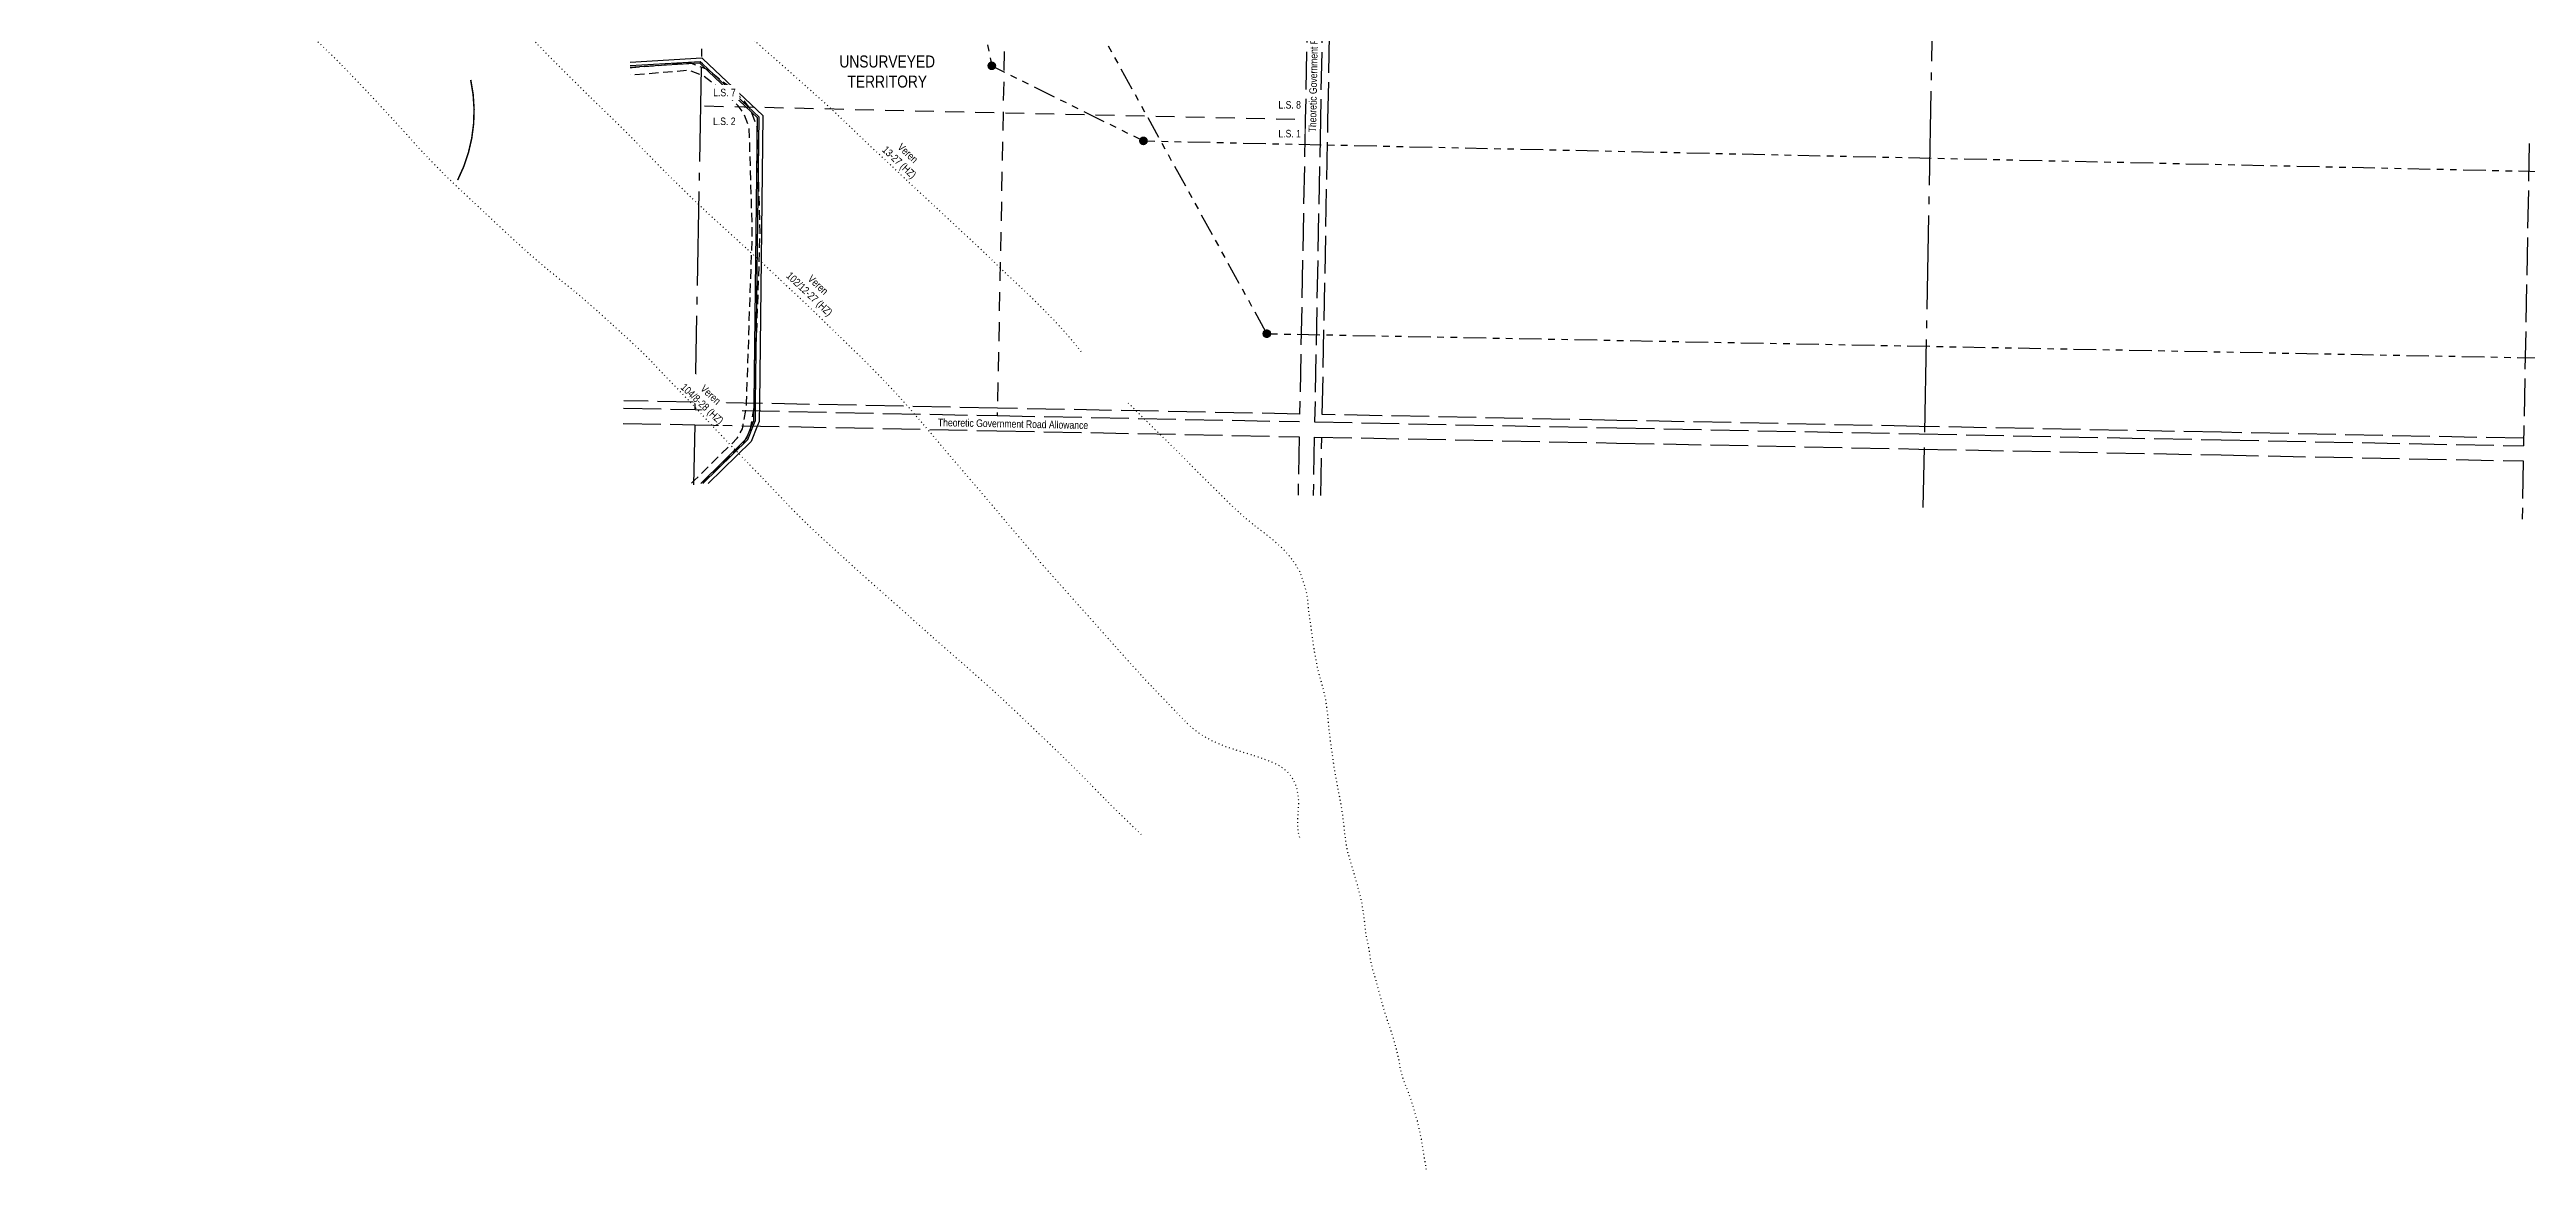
# Model space of a CAD drawing. Extents: x 398953 to 418778, y 6021401 to 6052343.
# Drawn here: x 410856 to 414149, y 6045662 to 6047151 of the extents above; entities that cross this region are included whole.
import ezdxf
from ezdxf.enums import TextEntityAlignment as Align

# ---------------------------------------------------------------- set-up
doc = ezdxf.new("R2010")
doc.units = 0
doc.header["$LTSCALE"] = 5
for name, pattern in [('foc-ACCESSROAD', [3.75, 2.5, -1.25]), ('foc-BUFFER', [16.75, 15, -1.75]), ('foc-DOT', [1, 0.2, -0.8]), ('foc-DRILLPATH', [14.75, 6, -1.75, 1.75, -1.75, 1.75, -1.75]), ('foc-LSD', [8, 5, -3]), ('foc-QUARTERLINE', [33, 25, -3, 2, -3]), ('foc-UNSURVEYED', [12.5, 10, -2.5])]:
    doc.linetypes.add(name, pattern=pattern)
for name, color, linetype in [('ABADATA-DRILL', 8, 'foc-DOT'), ('ABADATA-DRILL-T', 8, 'Continuous'), ('AS-DRILL', 8, 'foc-DOT'), ('AUX-BUFFER', 7, 'foc-BUFFER'), ('C-AR', 13, 'foc-ACCESSROAD'), ('C-RW', 13, 'Continuous'), ('DETAIL-T', 7, 'Continuous'), ('F-RW', 190, 'Continuous'), ('L-MON', 1, 'Continuous'), ('L-ROAD-T', 7, 'Continuous'), ('L-SECQ', 8, 'foc-QUARTERLINE'), ('L-SECTION-LSD', 7, 'foc-LSD'), ('L-USEC', 7, 'foc-UNSURVEYED'), ('P-PDRILLPATH', 12, 'foc-DRILLPATH')]:
    doc.layers.add(name, color=color, linetype=linetype)
doc.layers.add('Z-DRILL-POINT', color=7, linetype='Continuous', true_color=0x7575ff, plot=False)
doc.styles.add('100L', font='ARIALN.TTF', dxfattribs={"height": 11})
doc.styles.add('80L', font='ARIALN.TTF', dxfattribs={"height": 10})

# ---------------------------------------------------------------- blocks, each defined once
blk = doc.blocks.new('plbh')
at = {"layer": 'L-MON'}
h = blk.add_hatch(color=255, dxfattribs=at)
h.dxf.hatch_style = 1
edge = h.paths.add_edge_path()
edge.add_arc((0, 0), 1.16, 0, 360)
h = blk.add_hatch(color=256, dxfattribs=at)
h.dxf.hatch_style = 1
h.paths.add_polyline_path([(-0.96, 0, 1), (0.96, 0, 1)])
h.paths.add_polyline_path([(0.91, 0, -1), (-0.91, 0, -1)], flags=16)
h.paths.add_polyline_path([(0.45, 0, -1), (-0.45, 0, -1)], flags=0)
h = blk.add_hatch(color=256, dxfattribs=at)
h.dxf.hatch_style = 1
h.paths.add_polyline_path([(-0.45, 0, 1), (0.45, 0, 1)])
h.paths.add_polyline_path([(0.4, 0, -1), (-0.4, 0, -1)], flags=16)
at = {"layer": 'L-MON', "color": 240}
for radius in [0.96, 0.91, 0.45, 0.4]:
    blk.add_circle((0, 0), radius, dxfattribs=at)

msp = doc.modelspace()

# ---------------------------------------------------------------- linework, layer by layer
at = {"layer": 'ABADATA-DRILL', "flags": 128}
msp.add_lwpolyline([(412307.171, 6046106.984), (412305.59, 6046108.562), (412291.725, 6046121.991), (412277.996, 6046135.157), (412264.352, 6046148.621), (412250.922, 6046162.321), (412237.513, 6046176.071), (412223.934, 6046189.794), (412210.153, 6046203.401), (412196.419, 6046216.867), (412182.513, 6046230.227), (412168.555, 6046243.507), (412154.669, 6046256.886), (412140.612, 6046270.208), (412126.622, 6046283.369), (412112.481, 6046296.443), (412098.186, 6046309.34), (412083.788, 6046322.119), (412069.309, 6046334.819), (412054.85, 6046347.519), (412040.272, 6046360.261), (412025.864, 6046373), (412011.341, 6046385.981), (411996.994, 6046398.829), (411982.657, 6046411.596), (411968.396, 6046424.202), (411953.969, 6046436.971), (411939.601, 6046449.749), (411925.167, 6046462.709), (411910.912, 6046475.595), (411896.689, 6046488.62), (411882.496, 6046501.625), (411868.354, 6046514.659), (411854.618, 6046528.005), (411841.1, 6046541.817), (411827.833, 6046555.664), (411814.608, 6046569.59), (411801.294, 6046583.539), (411787.896, 6046597.328), (411774.428, 6046611.129), (411761.042, 6046625.009), (411747.062, 6046639.73), (411733.91, 6046653.825), (411720.817, 6046667.829), (411707.645, 6046681.924), (411694.429, 6046695.84), (411681.053, 6046709.71), (411667.766, 6046723.537), (411654.561, 6046737.493), (411640.951, 6046751.157), (411626.889, 6046764.199), (411612.745, 6046777.183), (411598.561, 6046790.108), (411584.363, 6046802.883), (411569.935, 6046815.622), (411555.391, 6046828.063), (411540.472, 6046840.232), (411525.468, 6046852.142), (411510.75, 6046864.377), (411496.141, 6046877.089), (411481.765, 6046889.908), (411467.612, 6046902.922), (411453.581, 6046916.024), (411439.491, 6046929.216), (411425.392, 6046942.419), (411411.362, 6046955.581), (411397.282, 6046968.724), (411383.475, 6046982.041), (411369.984, 6046995.653), (411356.566, 6047009.433), (411343.436, 6047023.627), (411330.571, 6047038.097), (411317.551, 6047052.269), (411304.46, 6047066.413), (411291.449, 6047080.536), (411278.228, 6047094.692), (411263.249, 6047110.502), (411249.932, 6047124.34), (411236.421, 6047137.992), (411222.658, 6047151.489), (411208.87, 6047164.766), (411194.842, 6047178.008), (411180.792, 6047191.21), (411166.664, 6047204.473), (411152.596, 6047217.736), (411138.685, 6047230.805), (411124.595, 6047243.998), (411110.568, 6047257.3), (411096.518, 6047270.472), (411082.329, 6047283.677), (411068.217, 6047296.72), (411053.714, 6047309.231), (411038.086, 6047320.413), (411021.325, 6047329.886), (411004.519, 6047339.12), (410988.431, 6047349.791), (410973.297, 6047361.724), (410958.678, 6047374.427), (410944.574, 6047387.39), (410930.044, 6047400.051), (410915.504, 6047412.652), (410901.962, 6047426.245), (410889.34, 6047440.84), (410877.551, 6047456.109), (410868.602, 6047468.263), (410855.529, 6047485.937)], dxfattribs=at)
at = {"layer": 'AS-DRILL', "flags": 128}
msp.add_lwpolyline([(412686.285, 6045661.53), (412685.214, 6045669.123), (412683.762, 6045677.342), (412682.364, 6045685.27), (412680.978, 6045693.328), (412679.53, 6045701.758), (412677.971, 6045710.159), (412676.166, 6045718.295), (412674.226, 6045726.114), (412672.135, 6045733.896), (412669.806, 6045741.802), (412667.373, 6045749.48), (412664.894, 6045756.819), (412662.299, 6045763.89), (412659.633, 6045770.883), (412656.976, 6045777.865), (412654.527, 6045784.693), (412652.605, 6045791.371), (412651.28, 6045798.458), (412649.915, 6045806.536), (412648.027, 6045815.493), (412645.727, 6045824.889), (412643.18, 6045833.92), (412640.606, 6045842.091), (412638.042, 6045849.721), (412635.484, 6045857.132), (412633.033, 6045864.42), (412630.627, 6045871.948), (412628.249, 6045879.905), (412626.009, 6045888.22), (412623.728, 6045896.555), (412621.517, 6045904.829), (412619.4, 6045912.831), (412617.209, 6045920.084), (412614.912, 6045927.6), (412612.939, 6045935.749), (412611.691, 6045943.715), (412610.719, 6045950.884), (412609.537, 6045957.588), (412608.021, 6045964.569), (412606.475, 6045972.08), (412605.306, 6045979.964), (412604.47, 6045988.021), (412603.542, 6045996.451), (412602.33, 6046005.216), (412600.937, 6046013.954), (412599.203, 6046022.599), (412596.98, 6046031.343), (412594.481, 6046040.253), (412591.969, 6046049.022), (412589.493, 6046057.572), (412586.831, 6046066.354), (412584.224, 6046074.916), (412582.01, 6046083.02), (412580.199, 6046091.346), (412578.849, 6046100.204), (412577.823, 6046109.275), (412576.813, 6046118.646), (412575.684, 6046128.14), (412574.374, 6046137.506), (412572.851, 6046146.727), (412571.239, 6046155.52), (412569.679, 6046163.841), (412568.263, 6046171.92), (412566.773, 6046179.75), (412565.239, 6046187.331), (412563.919, 6046195.178), (412562.675, 6046203.813), (412561.339, 6046213.431), (412559.917, 6046223.74), (412558.493, 6046233.999), (412557.319, 6046244.204), (412556.388, 6046254.603), (412555.325, 6046264.876), (412554.117, 6046274.881), (412552.762, 6046284.508), (412550.967, 6046293.665), (412548.64, 6046302.681), (412546.083, 6046311.752), (412543.801, 6046319.977), (412542.063, 6046326.902), (412540.668, 6046333.93), (412539.209, 6046341.809), (412537.625, 6046349.971), (412536.293, 6046358.208), (412535.216, 6046366.19), (412534.318, 6046373.039), (412533.486, 6046379.196), (412532.543, 6046385.315), (412531.618, 6046391.854), (412530.747, 6046398.572), (412529.949, 6046404.938), (412529.322, 6046411.352), (412528.702, 6046418.115), (412527.734, 6046425.035), (412526.323, 6046431.763), (412524.522, 6046437.969), (412522.585, 6046443.887), (412520.614, 6046450.076), (412517.95, 6046456.688), (412514.043, 6046463.625), (412513.566, 6046464.354), (412508.888, 6046471.225), (412502.169, 6046479.695), (412493.522, 6046488.823), (412482.912, 6046498.288), (412470.489, 6046508.129), (412456.87, 6046518.722), (412443.282, 6046529.935), (412429.905, 6046542.164), (412425.36, 6046546.632), (412412.218, 6046559.687), (412398.759, 6046572.937), (412385.252, 6046586.219), (412382.072, 6046589.381), (412371.761, 6046599.831), (412363.599, 6046608.159), (412358.232, 6046613.563), (412344.628, 6046627.026), (412330.884, 6046640.513), (412317.248, 6046653.897), (412303.554, 6046667.342), (412289.811, 6046680.849), (412287.501, 6046683.098)], dxfattribs=at)
at = {"layer": 'AUX-BUFFER', "color": 251, "linetype": 'foc-BUFFER', "const_width": 1.999, "flags": 128}
msp.add_lwpolyline([(411415.552, 6047110.706, -0.17304208), (411398.173, 6046977.484, -0.17304208)], format="xyb", dxfattribs=at)
at = {"layer": 'C-AR', "flags": 128}
for points in [[(411709.077, 6046574.167), (411713.122, 6046578.147), (411769.964, 6046634.082), (411776.825, 6046646.72), (411777.697, 6046651.644), (411782.214, 6046677.158), (411782.367, 6046681.72), (411789.976, 6046908.882), (411785.906, 6047046.583), (411777.958, 6047067.593), (411771.178, 6047076.389), (411751.305, 6047095.755), (411725.982, 6047115.403), (411723.534, 6047116.39), (411706.113, 6047123.419), (411630.502, 6047117.207), (411627.401, 6047117.35)], [(411627.597, 6047127.441), (411630.323, 6047127.341), (411646.303, 6047128.471), (411707.656, 6047133.575), (411710.968, 6047132.239), (411723.741, 6047127.085), (411727.976, 6047125.376), (411731.011, 6047124.152), (411737.423, 6047119.177), (411757.877, 6047103.308), (411778.662, 6047083.052), (411786.787, 6047072.533), (411788.394, 6047068.257), (411795.848, 6047048.553), (411796.505, 6047026.333), (411797.921, 6046978.393), (411799.977, 6046908.862), (411795.437, 6046773.326), (411792.325, 6046681.522), (411792.22, 6046676.113), (411787.813, 6046651.443), (411786.343, 6046643.426), (411785.933, 6046642.545), (411779.578, 6046630.841), (411778.037, 6046628.003), (411723.049, 6046573.893)]]:
    msp.add_lwpolyline(points, dxfattribs=at)
at = {"layer": 'C-RW'}
for points in [[(411724.125, 6046573.872), (411784.072, 6046632.439), (411791.588, 6046651.368), (411794.034, 6046657.531), (411794.324, 6046681.482), (411798.924, 6047061.085), (411723.837, 6047132.011), (411720.85, 6047134.833), (411627.748, 6047129.324), (411627.634, 6047129.317)], [(411627.731, 6047134.329), (411722.747, 6047139.951), (411723.968, 6047138.796), (411803.948, 6047063.179), (411799.321, 6046681.383), (411799.021, 6046656.545), (411796.924, 6046651.262), (411788.324, 6046629.606), (411731.136, 6046573.734)]]:
    msp.add_lwpolyline(points, dxfattribs=at)
at = {"layer": 'F-RW'}
for points in [[(411721.323, 6046573.927), (411782.367, 6046633.566), (411789.453, 6046651.411), (411792.039, 6046657.924), (411792.325, 6046681.522), (411796.915, 6047060.202), (411723.785, 6047129.339), (411720.144, 6047132.782), (411646.304, 6047128.407), (411627.595, 6047127.299)], [(411627.731, 6047134.329), (411722.747, 6047139.951), (411723.968, 6047138.796), (411803.948, 6047063.179), (411799.321, 6046681.382), (411799.021, 6046656.545), (411796.924, 6046651.262), (411788.324, 6046629.606), (411731.136, 6046573.734)]]:
    msp.add_lwpolyline(points, dxfattribs=at)
at = {"layer": 'L-SECQ'}
for p, q in [((413379.037, 6048250.362), (413348.365, 6046641.999)), ((411713.373, 6046652.038), (411711.822, 6046572.205)), ((413347.982, 6046621.895), (413346.459, 6046542.061))]:
    msp.add_line(p, q, dxfattribs=at)
at = {"layer": 'L-SECTION-LSD', "flags": 128}
for points in [[(412131.123, 6047468.274), (412115.646, 6046664.189)], [(411726.574, 6047076.04), (412525.225, 6047058.266)]]:
    msp.add_lwpolyline(points, dxfattribs=at)
at = {"layer": 'L-USEC'}
for p, q in [((414152.639, 6047026.019), (414145.072, 6046624.001)), ((411618.796, 6046674.033), (411713.771, 6046672.151)), ((411713.956, 6046682.195), (411618.983, 6046684.076)), ((411713.771, 6046672.151), (412115.646, 6046664.189)), ((412115.829, 6046674.232), (411713.956, 6046682.195)), ((412115.646, 6046664.189), (412517.522, 6046656.228)), ((412517.702, 6046666.271), (412115.829, 6046674.232)), ((412537.622, 6046655.829), (412939.502, 6046647.867)), ((412939.68, 6046657.912), (412547.858, 6046665.674)), ((413341.554, 6046649.947), (412939.68, 6046657.912)), ((411618.397, 6046653.92), (411713.373, 6046652.038)), ((411713.373, 6046652.038), (412115.248, 6046644.076)), ((412115.248, 6046644.076), (412517.124, 6046636.115)), ((412517.124, 6046636.115), (412515.633, 6046558.352)), ((412537.237, 6046635.716), (412535.747, 6046557.966)), ((412537.237, 6046635.716), (412939.104, 6046627.754)), ((412545.79, 6046557.761), (412547.28, 6046635.517)), ((412939.104, 6046627.754), (413340.981, 6046619.791)), ((412939.502, 6046647.867), (413341.38, 6046639.904)), ((413341.379, 6046639.904), (413743.235, 6046631.952)), ((413743.407, 6046641.996), (413341.554, 6046649.947)), ((413743.235, 6046631.952), (414145.072, 6046624.001)), ((414145.261, 6046634.044), (413743.407, 6046641.996)), ((413340.981, 6046619.791), (413742.837, 6046611.839)), ((413742.837, 6046611.839), (414144.693, 6046603.887)), ((414144.693, 6046603.887), (414143.235, 6046526.438))]:
    msp.add_line(p, q, dxfattribs=at)

# ---------------------------------------------------------------- block references
at = {"layer": 'L-MON', "xscale": 4.99999999999998, "yscale": 4.99999999999998, "zscale": 4.99999999999998}
for p in [(412108.301, 6047129.472), (412309.926, 6047029.658), (412474.04, 6046773.165)]:
    msp.add_blockref('plbh', p, dxfattribs=at)

# ---------------------------------------------------------------- texts
at = {"layer": 'ABADATA-DRILL-T', "char_height": 10, "attachment_point": 1, "rotation": 316.789905, "style": '80L'}
for s, width, insert in [('\\pxqc;Veren\\P13-27 (HZ)', 54.7794, (411980.28, 6047035.81)), ('\\pxqc;Veren\\P102/12-27 (HZ)', 77.07817, (411852.751, 6046868.219))]:
    msp.add_mtext_dynamic_manual_height_columns(s, width=width, gutter_width=50, heights=[0], dxfattribs=dict(at, insert=insert))
at = {"layer": 'DETAIL-T', "color": 3, "insert": (411969.37, 6047121.784), "char_height": 15.99303, "attachment_point": 5, "style": '80L'}
msp.add_mtext_dynamic_manual_height_columns('\\pxqc;UNSURVEYED TERRITORY', width=101.3512, gutter_width=47.479, heights=[0], dxfattribs=at)
at = {"layer": 'L-ROAD-T', "style": '80L'}
msp.add_text('Theoretic Government Road Allowance', height=9.99564, rotation=358.897209, dxfattribs=at).set_placement((412136.615, 6046653.284), align=Align.MIDDLE_CENTER)
at = {"layer": 'Z-DRILL-POINT', "color": 217, "true_color": 0x93278f, "style": '80L'}
for s, p in [('B2', (412108.301, 6047129.472)), ('B3', (412309.926, 6047029.658)), ('A2', (412474.04, 6046773.165))]:
    msp.add_text(s, height=1.9991, dxfattribs=at).set_placement(p)

# ---------------------------------------------------------------- next in the draw order: texts
at = {"layer": 'L-ROAD-T', "linetype": 'Continuous', "insert": (412531.454, 6047140.979), "char_height": 9.99564, "width": 201.25762, "attachment_point": 2, "rotation": 88.897209, "style": '80L', "bg_fill": 3, "box_fill_scale": 1.15, "bg_fill_color": 256, "bg_fill_true_color": 256, "bg_fill_transparency": 0}
msp.add_mtext('Theoretic Government Road Allowance', dxfattribs=at)

# ---------------------------------------------------------------- next in the draw order: linework, layer by layer
at = {"layer": 'ABADATA-DRILL', "flags": 128}
msp.add_lwpolyline([(412517.782, 6046102.924), (412517.087, 6046105.351), (412515.816, 6046111.036), (412515.241, 6046117.058), (412515.223, 6046123.39), (412515.454, 6046129.716), (412515.798, 6046135.641), (412516.265, 6046141.233), (412516.552, 6046146.758), (412516.446, 6046152.712), (412515.84, 6046159.184), (412514.759, 6046165.396), (412513.4, 6046170.663), (412511.649, 6046175.308), (412511.457, 6046175.732), (412509.287, 6046179.944), (412508.909, 6046180.581), (412506.18, 6046184.814), (412501.674, 6046190.252), (412495.355, 6046195.604), (412486.77, 6046200.62), (412476.236, 6046205.183), (412464.285, 6046209.423), (412451.114, 6046213.697), (412435.921, 6046218.369), (412419.463, 6046223.846), (412402.556, 6046230.912), (412386.112, 6046240.259), (412382.135, 6046243.046), (412371.354, 6046251.935), (412371.108, 6046252.16), (412367.779, 6046255.364), (412357.242, 6046266.078), (412354.34, 6046269.094), (412341.055, 6046283.042), (412327.759, 6046296.9), (412314.513, 6046310.817), (412301.582, 6046324.937), (412288.596, 6046339.339), (412275.777, 6046353.568), (412263.049, 6046367.875), (412250.343, 6046382.291), (412237.557, 6046396.68), (412224.749, 6046410.958), (412211.951, 6046425.246), (412199.114, 6046439.615), (412186.289, 6046454.054), (412173.332, 6046468.916), (412160.871, 6046483.577), (412148.42, 6046498.229), (412135.958, 6046512.831), (412123.557, 6046527.522), (412111.286, 6046542.15), (412098.787, 6046556.923), (412086.423, 6046571.412), (412073.765, 6046586.228), (412061.292, 6046600.79), (412048.742, 6046615.484), (412036.303, 6046630.225), (412023.922, 6046644.906), (412011.38, 6046659.519), (411998.788, 6046674.123), (411986.062, 6046688.5), (411972.93, 6046702.575), (411959.613, 6046716.443), (411946.205, 6046730.203), (411932.622, 6046743.736), (411918.738, 6046757.195), (411904.931, 6046770.523), (411891.167, 6046783.959), (411877.44, 6046797.285), (411863.604, 6046810.653), (411849.665, 6046823.863), (411835.614, 6046836.955), (411821.593, 6046850.077), (411807.54, 6046863.099), (411793.398, 6046876.133), (411779.187, 6046889.268), (411765.063, 6046902.231), (411750.859, 6046915.146), (411736.645, 6046928.122), (411722.544, 6046941.215), (411708.567, 6046954.525), (411694.645, 6046968.085), (411680.961, 6046981.58), (411667.35, 6046995.214), (411653.998, 6047008.783), (411640.53, 6047022.544), (411627.111, 6047036.274), (411613.53, 6047049.887), (411599.716, 6047063.375), (411585.851, 6047076.793), (411572.035, 6047090.171), (411558.223, 6047103.739), (411544.531, 6047117.314), (411531.048, 6047130.805), (411517.479, 6047144.548), (411504.229, 6047158.235), (411490.923, 6047172.093), (411477.036, 6047186.472), (411464.277, 6047199.679), (411450.605, 6047213.264), (411436.596, 6047226.446), (411422.362, 6047239.411), (411407.972, 6047252.06), (411393.452, 6047264.701), (411379.013, 6047277.41), (411364.638, 6047290.309), (411350.435, 6047303.294), (411336.393, 6047316.325), (411322.302, 6047329.448), (411308.192, 6047342.602), (411294.133, 6047355.834), (411280.144, 6047369.065), (411266.167, 6047382.345), (411252.37, 6047395.683), (411238.578, 6047409.26), (411224.87, 6047423.046), (411211.423, 6047436.876), (411198.004, 6047450.596), (411184.352, 6047464.161), (411170.444, 6047477.45), (411156.296, 6047490.684), (411142.286, 6047503.846), (411128.247, 6047517.038), (411114.206, 6047530.159), (411099.996, 6047543.325), (411085.814, 6047556.369), (411071.662, 6047569.443), (411057.482, 6047582.598), (411043.371, 6047595.711), (411029.241, 6047608.885), (411015.284, 6047622.205), (411001.481, 6047635.703), (410987.674, 6047649), (410971.963, 6047663.734), (410957.312, 6047677.348)], dxfattribs=at)
at = {"layer": 'L-USEC'}
for p, q in [((412553.04, 6047459.919), (412545.332, 6047057.875)), ((412555.375, 6047057.662), (412563.083, 6047459.708)), ((412547.858, 6046665.674), (412555.375, 6047057.662))]:
    msp.add_line(p, q, dxfattribs=at)

# ---------------------------------------------------------------- next in the draw order: texts
at = {"layer": 'L-SECTION-LSD', "attachment_point": 1, "style": '100L', "bg_fill": 3, "box_fill_scale": 1.5, "bg_fill_color": 256, "bg_fill_transparency": 0}
for s, width, insert, char_height in [('\\pxqr;L.S. 7', 30.86701, (411737.056, 6047098.94), 9.99564), ('L.S. 8', 30.38789, (412489.488, 6047082.568), 9.9956), ('\\pxqr;L.S. 2', 30.64006, (411737.056, 6047060.672), 9.99564), ('L.S. 1', 29.97812, (412489.488, 6047044.3), 9.9956)]:
    msp.add_mtext_dynamic_manual_height_columns(s, width=width, gutter_width=54.976, heights=[0], dxfattribs=dict(at, insert=insert, char_height=char_height))

# ---------------------------------------------------------------- next in the draw order: linework, layer by layer
at = {"layer": 'AS-DRILL', "flags": 128}
msp.add_lwpolyline([(412227.242, 6046749.042), (412225.103, 6046751.914), (412212.957, 6046766.84), (412200.202, 6046781.277), (412187.029, 6046795.312), (412173.437, 6046808.916), (412159.806, 6046822.51), (412145.939, 6046835.809), (412131.837, 6046848.902), (412117.93, 6046862.181), (412104.205, 6046875.637), (412090.347, 6046888.885), (412076.205, 6046901.949), (412062.005, 6046915.074), (412048.604, 6046927.654), (412034.543, 6046940.806), (412020.48, 6046953.778), (412006.388, 6046966.831), (411992.28, 6046980.085), (411978.332, 6046993.385), (411964.273, 6047006.587), (411950.159, 6047019.54), (411936.084, 6047032.933), (411922.208, 6047046.322), (411908.201, 6047059.613), (411894.153, 6047072.885), (411879.938, 6047085.78), (411865.49, 6047098.55), (411851.212, 6047111.296), (411836.874, 6047124.024), (411822.415, 6047136.724), (411808.066, 6047149.432), (411793.69, 6047162.29), (411779.245, 6047175.16), (411764.837, 6047187.949), (411750.34, 6047200.699), (411735.75, 6047213.371), (411721.22, 6047225.983), (411706.809, 6047238.582), (411692.379, 6047251.241), (411677.821, 6047263.973), (411663.32, 6047276.583), (411648.77, 6047289.245), (411634.351, 6047301.934), (411619.973, 6047314.642), (411605.85, 6047327.676), (411592.062, 6047340.953), (411578.254, 6047354.2), (411564.408, 6047367.539), (411550.592, 6047380.946), (411536.738, 6047394.385), (411522.903, 6047407.833), (411509.149, 6047421.259), (411495.463, 6047434.624), (411481.731, 6047448.21), (411468.202, 6047461.953), (411454.621, 6047475.546), (411440.986, 6047488.99), (411427.191, 6047502.397), (411413.272, 6047515.597), (411399.376, 6047528.976), (411385.714, 6047542.551), (411372.146, 6047556.354), (411358.738, 6047570.084), (411345.14, 6047583.867), (411331.574, 6047597.25), (411317.72, 6047610.748), (411303.849, 6047624.367), (411290.177, 6047637.942), (411276.575, 6047651.486), (411262.912, 6047665.011), (411249.249, 6047678.555), (411235.606, 6047692.07), (411221.912, 6047705.545), (411208.127, 6047718.962), (411194.283, 6047732.4), (411180.247, 6047745.772), (411166.351, 6047759.131), (411152.575, 6047772.518), (411138.598, 6047785.809), (411124.558, 6047799.011), (411110.499, 6047812.193), (411096.34, 6047825.397), (411082.356, 6047838.378), (411068.098, 6047851.624), (411054.119, 6047864.865), (411040.206, 6047878.374), (411030.998, 6047887.383), (411014.583, 6047903.461)], dxfattribs=at)
at = {"layer": 'L-SECQ', "flags": 128}
msp.add_lwpolyline([(411713.762, 6046672.151), (411728.562, 6047437.18)], dxfattribs=at)
at = {"layer": 'L-USEC'}
for p, q in [((412532.927, 6047460.305), (412525.219, 6047058.261)), ((412525.219, 6047058.261), (412517.702, 6046666.271)), ((412545.332, 6047057.875), (412537.622, 6046655.829))]:
    msp.add_line(p, q, dxfattribs=at)
at = {"layer": 'P-PDRILLPATH', "flags": 128}
for points in [[(412002.001, 6047645.851), (412108.301, 6047129.472), (412309.926, 6047029.658), (415666.251, 6046956.186)], [(411995.523, 6047642.078), (412474.04, 6046773.165), (415652.057, 6046712.695)]]:
    msp.add_lwpolyline(points, dxfattribs=at)

# ---------------------------------------------------------------- next in the draw order: texts
at = {"layer": 'ABADATA-DRILL-T', "insert": (411710.076, 6046722.081), "char_height": 10, "attachment_point": 1, "rotation": 316.789905, "style": '80L', "bg_fill": 3, "box_fill_scale": 1.1, "bg_fill_color": 256, "bg_fill_transparency": 0}
msp.add_mtext_dynamic_manual_height_columns('\\pxqc;Veren\\P104/8-28 (HZ)', width=77.07817, gutter_width=50, heights=[0], dxfattribs=at)

doc.saveas('drawing.dxf')
